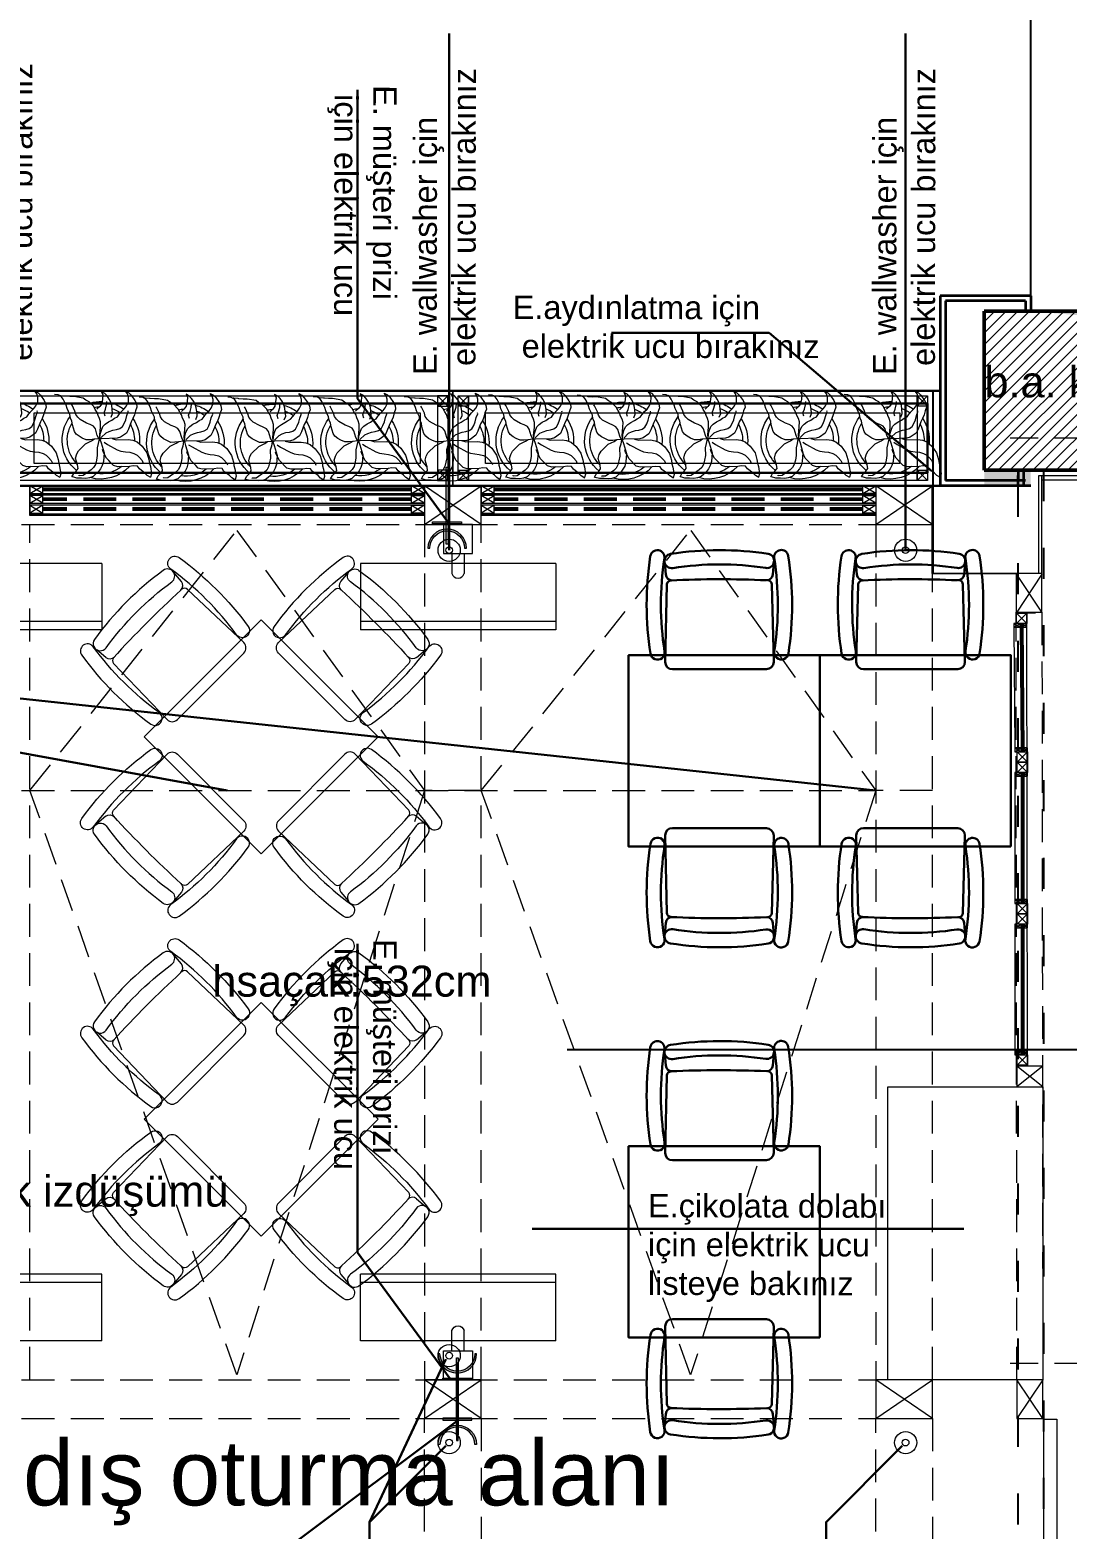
# Model space of a CAD drawing. Header units: millimetres. Extents: x 54215 to 67697, y 23496 to 56611.
# Drawn here: x 55959 to 56360, y 47122 to 47702 of the extents above; entities that cross this region are included whole.
import ezdxf

# ---------------------------------------------------------------- set-up
doc = ezdxf.new("R2010")
doc.units = ezdxf.units.MM
doc.linetypes.add('ACAD_ISO03W100', pattern=[30, 12, -18])
doc.linetypes.add('DASHED', pattern=[19.049999999999997, 12.7, -6.349999999999998])
for name, color, linetype, lineweight in [('- 0.09', 9, 'Continuous', 9), ('- 0.20', 41, 'Continuous', 20), ('- 0.25', 43, 'Continuous', 25), ('- 0.35', 3, 'Continuous', 35), ('- 0.50', 30, 'Continuous', 50), ('b_ince', 87, 'Continuous', 15), ('no3_barisol', 50, 'Continuous', 13), ('no3_cam gorunus on', 142, 'Continuous', 15), ('no3_cam kesit arka', 141, 'Continuous', 18), ('no3_duvar kaplama', 8, 'Continuous', 0), ('no3_elektrik işaretleri', 10, 'Continuous', 0), ('no3_kutu profil gorunus', 8, 'Continuous', 0), ('no3_kutuprofil kesit', 74, 'Continuous', 18), ('no3_paslanmaz gorunus arka', 173, 'Continuous', 13), ('no3_tefriş izdüşüm', 87, 'Continuous', 15), ('t_elektrik', 1, 'Continuous', 30), ('t_tefriş', 206, 'Continuous', 30)]:
    doc.layers.add(name, color=color, linetype=linetype, lineweight=lineweight)
doc.layers.add('0 rölöve', color=7, linetype='Continuous', true_color=0xf1380e)
for name, color, linetype, lineweight, true_color in [('no3_ahsap kesit on', 7, 'Continuous', 20, 0xfca103), ('no3_alçıpan kesit', 7, 'Continuous', 20, 0xf5003d), ('no3_doğrama kesit', 7, 'Continuous', 18, 0x35355a), ('no3_sandalye masa', 7, 'Continuous', 15, 0x9e0025)]:
    doc.layers.add(name, color=color, linetype=linetype, lineweight=lineweight, true_color=true_color)
doc.styles.get("Standard").update_dxf_attribs({"font": 'arial.ttf'})

# ---------------------------------------------------------------- blocks, each defined once
blk = doc.blocks.new('K-BKLEME')
for p, q in [((-25.67308541322859, 45.21896280599077), (-26.13287398927514, 50.81808646348628)), ((25.53786304992673, 45.29546845687428), (25.98092019616547, 50.8959409040661)), ((-25.0743366262634, 40.48891018859618), (-25.96838146138248, 3.461208921705916)), ((25.95792395230228, 3.538783266897041), (24.95324965356849, 40.563647977396)), ((-22.46315661254084, -0.0335584180554065), (22.46315661254084, 0.0335584180554065))]:
    blk.add_line(p, q)
for points in [[(-26.22592691858915, 8.511760467656984, -0.0775043335886923), (-26.2923548474032, 52.97693656537325, 0.9999999999999962), (-33.0399693910822, 54.01887292740849, 0.0775043335886923), (-32.9703981870282, 7.449667853143808, 1.000000000000011)], [(-22.30484118918401, 48.33121144461831, -0.0775043335886923), (22.16033490853215, 48.39763937343235, 0.9999999999999962), (23.20227127056773, 55.14525391711156, 0.0775043335886923), (-23.36693380369707, 55.07568271305735, 1.000000000000011)], [(26.20037793713937, 8.590081777782473, 0.0775043335886923), (26.13395000832543, 53.05525787549862, -0.9999999999999962), (32.87842127676447, 54.11735049001134, -0.0775043335886923), (32.94799248081881, 7.548145415746772, -1.000000000000011)]]:
    blk.add_lwpolyline(points, format="xyb", close=True)
for centre, radius, start, end in [((-22.68314957945289, 45.46449021770349), 3, 184.6944788809333, 272.6483958401989), ((0.0608811492120367, -459.7664506150143), 502.7702204448715, 87.45145944091986, 92.64839584019896), ((22.54720696153754, 45.53206127371224), 3, 267.5227959762041, 355.4767129354668), ((-23.07491936683016, 40.44063366553717), 1.999999999999999, 92.71973237548004, 178.6168451502175), ((22.95398556215741, 40.50939769816539), 1.999999999999993, 1.554346666182492, 87.45145944091992), ((-22.46838536708128, 3.466437676246357), 3.499999999999991, 180.0855959082045, 270.085595908199), ((22.45792785800063, 3.533554512357055), 3.5, 270.0855959082012, 0.0855959081956659)]:
    blk.add_arc(centre, radius, start, end)
blk = doc.blocks.new('cicek9')
at = {"linetype": 'Continuous'}
for p, q in [((-0.2706669500165333, 0.1233234913505043), (-0.2736232993137833, 0.105597202034005)), ((-0.2736232993137833, 0.105597202034005), (-0.2736232993137833, 0.0701446234010064)), ((-0.2617979021247834, 0.1410497806670605), (-0.2706669500165333, 0.1233234913505043)), ((-0.2617979021247834, 0.1233234913505043), (-0.2617979021247834, 0.1410497806670605)), ((-0.2558852035302834, 0.105597202034005), (-0.2617979021247834, 0.1233234913505043)), ((-0.2411034570440336, 0.0849165311647653), (-0.2558852035302834, 0.105597202034005)), ((-0.2204090119632838, 0.0730990049537468), (-0.2411034570440336, 0.0849165311647653)), ((-0.2736232993137833, 0.0701446234010064), (-0.2706669500165333, 0.052418334084507)), ((-0.2706669500165333, 0.052418334084507), (-0.2617979021247834, 0.0346920447679509)), ((-0.2617979021247834, 0.0346920447679509), (-0.2440598063412835, 0.0228745185569892)), ((-0.2440598063412835, 0.0228745185569892), (-0.2263217105577837, 0.0081026107931734)), ((-0.2263217105577837, 0.0081026107931734), (-0.2085836147742839, -0.0037149154177882)), ((-0.2026709161797839, 0.0671902418482091), (-0.2204090119632838, 0.0730990049537468)), ((-0.1849328203962841, 0.0642358602954687), (-0.2026709161797839, 0.0671902418482091)), ((-0.1642383753155343, 0.0583270971899879), (-0.1849328203962841, 0.0642358602954687)), ((-0.1465002795320345, 0.052418334084507), (-0.1642383753155343, 0.0583270971899879)), ((-0.1287621837485346, 0.0553727156372475), (-0.1465002795320345, 0.052418334084507)), ((-0.1110240879650348, 0.0553727156372475), (-0.1287621837485346, 0.0553727156372475)), ((-0.09032964288428501, 0.0583270971899879), (-0.1110240879650348, 0.0553727156372475)), ((-0.0696351978035352, 0.0583270971899879), (-0.09032964288428501, 0.0583270971899879)), ((-0.0785042456952851, -0.0421218756035842), (-0.0075518625612858, 0.005148229240433)), ((-0.0518971020200354, 0.0553727156372475), (-0.0696351978035352, 0.0583270971899879)), ((-0.0341590062365356, 0.0435551894262289), (-0.0518971020200354, 0.0553727156372475)), ((-0.0164209104530357, 0.02878328166247), (-0.0341590062365356, 0.0435551894262289)), ((-0.0016391639667859, 0.0110569923459707), (-0.0164209104530357, 0.02878328166247)), ((-0.0075518625612858, 0.005148229240433), (-0.0016391639667859, 0.0081026107931734)), ((-0.2085836147742839, -0.0037149154177882), (-0.190845518990784, -0.0125780600760663)), ((-0.190845518990784, -0.0125780600760663), (-0.1553693274237844, -0.0362131124980465)), ((-0.1553693274237844, -0.0362131124980465), (-0.1346748823430346, -0.048030638709065)), ((-0.1346748823430346, -0.048030638709065), (-0.09624234147878499, -0.048030638709065)), ((-0.09624234147878499, -0.048030638709065), (-0.0785042456952851, -0.0421218756035842))]:
    blk.add_line(p, q, dxfattribs=at)
for points in [[(0.0220116304112139, 0.306495147621149), (0.0397497261947137, 0.321267055384908), (0.0427060754919637, 0.3242214369376484)], [(0.0279243290057139, 0.0258289001097296), (0.0456624247892137, 0.0346920447679509), (0.0634005205727135, 0.0465095709789694), (0.0752259177617134, 0.0671902418482091), (0.0840949656534633, 0.0849165311647653), (0.0900076642479633, 0.1026428204812646), (0.0900076642479633, 0.1203691097977639), (0.0781822670589634, 0.1558216884307626), (0.0693132191672135, 0.1735479777473188), (0.0663568698699635, 0.1912742670638181), (0.0574878219782136, 0.2090005563803174), (0.0515751233837136, 0.2444531350133161), (0.0456624247892137, 0.2621794243298723), (0.0397497261947137, 0.2976320029628709), (0.0397497261947137, 0.3153582922793703), (0.0486187740864637, 0.3330845815958696), (0.0634005205727135, 0.3449021078068881)], [(-0.0016391639667859, 0.0081026107931734), (-0.0105082118585358, 0.0258289001097296), (-0.0400717048310355, 0.0612814787427283), (-0.0548534513172854, 0.081962149611968), (-0.0607661499117853, 0.0996884389284674), (-0.0637224992090353, 0.1174147282450235), (-0.0696351978035352, 0.1351410175615229), (-0.0696351978035352, 0.1528673068780222), (-0.0725915471007852, 0.1705935961945215), (-0.0666788485062853, 0.206046174827577), (-0.0578098006145353, 0.2237724641440764), (-0.0518971020200354, 0.2414987534605757), (-0.0164209104530357, 0.2769513320936312), (0.0013171853304641, 0.2887688583045929), (0.0190552811139639, 0.3035407660683518), (0.0220116304112139, 0.306495147621149)], [(0.0042735346277141, 0.0140113738987111), (0.0013171853304641, 0.0317376632152104), (-0.0105082118585358, 0.0671902418482091), (-0.0105082118585358, 0.0849165311647653), (-0.0016391639667859, 0.1026428204812646), (0.010186233222214, 0.1203691097977639), (0.0279243290057139, 0.1558216884307626), (0.0308806783029638, 0.1735479777473188), (0.0308806783029638, 0.1912742670638181), (0.0249679797084639, 0.2090005563803174), (0.0190552811139639, 0.2444531350133161), (0.0190552811139639, 0.2503618981188538)], [(-0.1169367865595348, 0.0701446234010064), (-0.1346748823430346, 0.081962149611968), (-0.1465002795320345, 0.1026428204812646), (-0.1553693274237844, 0.1203691097977639), (-0.1612820260182843, 0.1380953991142633), (-0.1642383753155343, 0.1558216884307626), (-0.1642383753155343, 0.1765023593000592), (-0.1612820260182843, 0.1942286486165585), (-0.1524129781265344, 0.2119549379330579), (-0.1494566288292844, 0.1942286486165585), (-0.1346748823430346, 0.1765023593000592), (-0.1169367865595348, 0.1587760699835599), (-0.099198690776035, 0.1528673068780222), (-0.0814605949925351, 0.1499129253252818), (-0.0785042456952851, 0.1499129253252818)], [(-0.09328599218153501, 0.0937796758229865), (-0.099198690776035, 0.1115059651394858), (-0.1169367865595348, 0.1233234913505043), (-0.1346748823430346, 0.1380953991142633), (-0.1465002795320345, 0.1528673068780222)], [(-0.0105082118585358, 0.0110569923459139), (-0.0459844034255355, 0.0169657554514515), (-0.0637224992090353, 0.0140113738987111), (-0.0844169442897851, 0.0081026107931734), (-0.1021550400732849, -0.0007605338650478), (-0.1198931358567847, -0.0066692969705855), (-0.1376312316402846, -0.0066692969705855), (-0.1553693274237844, 0.0021938476876926), (-0.1731074232072842, 0.0140113738987111), (-0.190845518990784, 0.02878328166247), (-0.2085836147742839, 0.0406008078734885), (-0.2115399640715339, 0.0465095709789694)], [(0.2407814784077118, -0.07166569113110201), (0.223043382624212, -0.0628025464728239), (0.2053052868407121, -0.0598481649200835), (0.1875671910572123, -0.0539394018146027), (0.1786981431654624, -0.0362131124981033), (0.1668727459764625, -0.0007605338650478), (0.1491346501929627, 0.0140113738987111), (0.1313965544094628, 0.0228745185569324), (0.0781822670589634, 0.0317376632152104), (0.0427060754919637, 0.0258289001097296), (0.0249679797084639, 0.0258289001097296), (0.0042735346277141, 0.0140113738987111), (-0.0045955132640358, 0.0081026107931734)], [(0.0013171853304641, 0.0081026107931734), (0.007229883924964001, -0.0125780600760663), (0.0249679797084639, -0.0657569280256212), (0.0545314726809636, -0.1012095066586198), (0.0722695684644634, -0.1159814144223787), (0.0900076642479633, -0.1248445590806568), (0.1077457600314631, -0.1307533221861377), (0.1284402051122129, -0.1337077037388781), (0.1461783008957127, -0.1366620852916753), (0.1668727459764625, -0.1307533221861377), (0.1846108417599623, -0.1218901775278596), (0.2023489375434622, -0.1071182697641575), (0.223043382624212, -0.0923463620003418), (0.2378251291104618, -0.0746200726838424), (0.2407814784077118, -0.07166569113110201)], [(0.0042735346277141, 0.0110569923459139), (0.0220116304112139, -0.0066692969705855), (0.0397497261947137, -0.0214412047343444), (0.0634005205727135, -0.0568937833673431), (0.0811386163562134, -0.0746200726838424), (0.0988767121397132, -0.0893919804476013), (0.116614807923213, -0.0982551251058794), (0.1343529037067128, -0.1012095066586198), (0.1875671910572123, -0.1012095066586198), (0.2053052868407121, -0.0893919804476013), (0.2053052868407121, -0.0864375988948609)], [(-0.0548534513172854, -0.0273499678398253), (-0.0696351978035352, -0.0450762571563246), (-0.1228494851540347, -0.0805288357893801), (-0.1405875809375345, -0.0982551251058794), (-0.1553693274237844, -0.1189357959751192), (-0.1642383753155343, -0.1543883746081747), (-0.1642383753155343, -0.1987040978994514), (-0.1524129781265344, -0.2341566765324501), (-0.1435439302347845, -0.2518829658489494), (-0.1376312316402846, -0.2696092551654488), (-0.1198931358567847, -0.3050618337985043), (-0.1051113893705349, -0.3168793600095228)], [(-0.0075518625612858, -0.018486823181604), (-0.0164209104530357, -0.0391674940508438), (-0.0430280541282855, -0.0923463620003418), (-0.0548534513172854, -0.1100726513168979), (-0.0725915471007852, -0.1277989406333972), (-0.09032964288428501, -0.1425708483971562), (-0.1051113893705349, -0.1602971377136555), (-0.1139804372622848, -0.1780234270301548), (-0.1169367865595348, -0.195749716346711), (-0.1198931358567847, -0.2164303872159508), (-0.1169367865595348, -0.2282479134269693)], [(-0.1051113893705349, -0.3198337415622632), (-0.09624234147878499, -0.2991530706929666), (-0.09328599218153501, -0.2814267813764672), (-0.0814605949925351, -0.2459742027434686), (-0.0814605949925351, -0.2282479134269693), (-0.0637224992090353, -0.2134760056632103), (-0.0459844034255355, -0.2046128610049323), (0.007229883924964001, -0.1691602823719336), (0.0220116304112139, -0.1514339930553774), (0.0249679797084639, -0.1337077037388781), (0.0279243290057139, -0.1130270328696383), (0.0308806783029638, -0.09530074355313901), (0.0279243290057139, -0.0775744542365828), (0.0249679797084639, -0.0568937833673431), (0.0220116304112139, -0.0450762571563246)]]:
    blk.add_lwpolyline(points, dxfattribs=at)
for radius, start, end in [(0.2090813910386985, 109.0006680868756, 126.8665022892906), (0.1812038722335387, 113.3713546191426, 122.6232966501887), (0.2090813910386985, 343.797726471946, 72.69853359805387), (0.1812038722335387, 349.1695778391774, 66.16952485948059), (0.2090813910386985, 139.9640332753135, 161.4682798463648), (0.1812038722335387, 144.5869721537082, 160.5863775336564), (0.2090813910386985, 180.9322348787377, 220.3044941656974), (0.1812038722335387, 186.2472478007371, 216.029800480286), (0.2090813910386985, 257.5001853062674, 320.8039251011957), (0.1812038722335387, 266.7099980285414, 312.8027757249753)]:
    blk.add_arc((0, 0), radius, start, end, dxfattribs=at)
blk = doc.blocks.new('plan girişblok')
at = {"layer": '- 0.09'}
h = blk.add_hatch(dxfattribs=at)
h.set_pattern_fill('ANSI31', color=256)
h.set_pattern_definition([(45, (2446.458079523405, 1691.4683913488), (-2.245064030267287, 2.245064030267287), [])])
h.paths.add_polyline_path([(3742.069556933275, 3361.459348802062), (3669.069556933275, 3361.459348802062), (3669.069556933275, 3299.959348802062), (3742.069556933275, 3299.959348802062)])
h.paths.add_polyline_path([(4427.569556933273, 3356.959348802063), (4354.069556933273, 3356.959348802063), (4354.069556933273, 3295.459348802062), (4427.569556933273, 3295.459348802062)])
h.paths.add_polyline_path([(5009.069556933273, 3355.959348802062), (4935.569556933273, 3355.959348802062), (4935.569556933273, 3294.459348802063), (5009.069556933273, 3294.459348802063)])
h.paths.add_polyline_path([(5006.069556933272, 2568.459348802062), (4933.069556933273, 2568.459348802062), (4933.069556933273, 2506.959348802062), (5006.069556933272, 2506.959348802062)])
h.paths.add_polyline_path([(4427.569556933273, 2569.459348802062), (4354.569556933273, 2569.459348802062), (4354.569556933273, 2507.959348802062), (4427.569556933273, 2507.959348802062)])
h.paths.add_polyline_path([(3742.069556933273, 2563.459348802062), (3669.069556933273, 2563.459348802062), (3669.069556933273, 2501.959348802062), (3742.069556933273, 2501.959348802062)])
at = {"layer": 'no3_duvar kaplama'}
h = blk.add_hatch(color=256, dxfattribs=at)
h.dxf.hatch_style = 1
h.paths.add_polyline_path([(3669.069556933273, 2563.459348802062), (3687.069556933273, 2563.459348802062), (3669.069556933273, 2563.459348802062), (3669.069556933273, 2501.959348802062), (3687.069556933273, 2501.959348802062), (5226.727549740031, 2507.866896666558), (5230.280961993162, 3355.959348802062), (3742.069556933275, 3356.959348802063), (3687.069556933275, 3361.459348802062), (3669.069556933275, 3361.459348802062), (3669.069556933275, 3293.959348802062), (3687.069556933275, 3293.959348802062), (3687.069556933275, 3299.959348802062), (3669.069556933275, 3299.959348802062), (3669.069556933275, 3361.459348802062), (3742.069556933275, 3361.459348802062), (3742.069556933275, 3321.959348802062), (4354.069556933273, 3321.959348802062), (4354.069556933273, 3356.959348802063), (4427.569556933273, 3356.959348802063), (4427.569556933273, 3322.959348802062), (4935.569556933273, 3322.959348802062), (4935.569556933273, 3355.959348802062), (5009.069556933273, 3355.959348802062), (5009.069556933273, 3318.959348802062), (5144.569556933273, 3318.959348802062), (5144.569556933273, 3310.459348802062), (5191.069556933273, 3310.459348802062), (5191.069556933273, 2572.959348802062), (5169.133588432907, 2572.959348802062), (5169.133588432907, 2538.459348802062), (5006.069556933272, 2538.459348802062), (5006.069556933272, 2506.959348802062), (4933.069556933273, 2506.959348802062), (4933.069556933273, 2538.459348802062), (4427.569556933273, 2538.459348802062), (4427.569556933273, 2507.959348802062), (4354.569556933273, 2507.959348802062), (4354.569556933273, 2538.459348802062), (3742.069556933273, 2538.459348802062), (3742.069556933273, 2501.959348802062), (3669.069556933273, 2501.959348802062)])
h.paths.add_polyline_path([(5191.069556933273, 2684.861994174058), (5191.069556933273, 2661.570043287291), (5203.304182241043, 2661.570043287291), (5203.304182241043, 2684.861994174058)], flags=17)
at = {"layer": '- 0.35'}
for p, q in [((3687.069556933275, 3367.459348802062), (3652.069556933275, 3367.459348802062)), ((3652.069556933275, 3367.459348802062), (3652.069556933275, 3293.959348802062)), ((3685.069556933275, 3365.459348802062), (3654.069556933275, 3365.459348802062)), ((3654.069556933275, 3365.459348802062), (3654.069556933275, 3295.959348802062)), ((3685.069556933275, 3365.459348802062), (3685.069556933275, 3361.459348802062)), ((3687.069556933275, 3367.459348802062), (3687.069556933275, 3361.459348802062)), ((3685.069556933275, 3295.959348802062), (3654.069556933275, 3295.959348802062)), ((3682.235667708921, 3299.959348802062), (3682.235667708921, 3295.959348802062)), ((3682.235667708921, 3293.959348802062), (3682.235667708921, 3297.959348802062)), ((3684.235667708918, 3299.959348802062), (3684.235667708918, 3293.959348802062)), ((3687.069556933275, 3293.959348802062), (3652.069556933275, 3293.959348802062))]:
    blk.add_line(p, q, dxfattribs=at)
at = {"layer": '- 0.50'}
for p, q in [((3742.069556933275, 3361.459348802062), (3669.069556933275, 3361.459348802062)), ((3669.069556933275, 3299.959348802062), (3669.069556933275, 3361.459348802062)), ((3742.069556933275, 3299.959348802062), (3669.069556933275, 3299.959348802062)), ((3742.069556933275, 3299.959348802062), (3669.069556933275, 3299.959348802062))]:
    blk.add_line(p, q, dxfattribs=at)
for p, q in [((3299.736223599956, 3290.959348802062), (3299.736223599956, 3290.163495166416)), ((3474.402890266618, 3290.959348802065), (3474.402890266618, 3290.16349516642)), ((3649.069556933266, 3259.959348802062), (3649.069556933266, 3293.959348802062))]:
    blk.add_line(p, q)
at = {"layer": '0 rölöve'}
blk.add_line((3687.069556933275, 3367.459348802062), (3687.069556933275, 3488.292900018285), dxfattribs=at)
at = {"layer": 'no3_ahsap kesit on'}
for points in [[(3691.401778484555, 3297.959348802062), (3744.069556933275, 3297.959348802062), (3744.069556933275, 3321.959348802062)], [(3691.401778484555, 3296.159348802066), (3745.869556933268, 3296.159348802066), (3745.869556933268, 3321.959348802062)]]:
    blk.add_lwpolyline(points, dxfattribs=at)
at = {"layer": 'no3_alçıpan kesit'}
for p, q in [((3690.201778484567, 3259.959348802062), (3690.20177848456, 3297.959348802065)), ((3690.20177848456, 3297.959348802065), (3691.401778484555, 3297.959348802062)), ((3691.401778484564, 3259.959348802062), (3691.401778484555, 3297.959348802065))]:
    blk.add_line(p, q, dxfattribs=at)
at = {"layer": 'no3_cam gorunus on'}
for p, q in [((3683.039455283053, 3240.659348802059), (3683.373344507411, 3190.992682135395)), ((3683.539455283053, 3240.659348802059), (3683.873344507411, 3190.992682135395)), ((3684.039455283053, 3240.659348802059), (3684.373344507411, 3190.992682135395)), ((3683.373344507411, 3182.992682135395), (3683.373344507411, 3132.326015468731)), ((3683.873344507411, 3182.992682135395), (3683.873344507411, 3132.326015468731)), ((3684.373344507411, 3182.992682135395), (3684.373344507411, 3132.326015468731)), ((3683.373344507411, 3124.326015468731), (3683.373344507411, 3073.659348802066)), ((3683.873344507411, 3124.326015468731), (3683.873344507411, 3073.659348802066)), ((3684.373344507411, 3124.326015468731), (3684.373344507411, 3073.659348802066))]:
    blk.add_line(p, q, dxfattribs=at)
at = {"layer": 'no3_cam kesit arka'}
for p, q in [((3447.402890266623, 3292.959348802062), (3304.736223599956, 3292.959348802062)), ((3447.402890266623, 3292.459348802062), (3304.736223599956, 3292.459348802062)), ((3447.402890266623, 3291.959348802062), (3304.736223599956, 3291.959348802062)), ((3622.06955693329, 3292.95934880207), (3479.402890266618, 3292.95934880207)), ((3622.06955693329, 3292.459348802065), (3479.402890266618, 3292.459348802065)), ((3622.06955693329, 3291.959348802065), (3479.402890266618, 3291.959348802065))]:
    blk.add_line(p, q, dxfattribs=at)
at = {"layer": 'no3_cam kesit arka', "linetype": 'DASHED'}
for p, q in [((3447.402890266623, 3289.163495166417), (3304.736223599956, 3289.163495166417)), ((3447.402890266623, 3288.663495166416), (3304.736223599956, 3288.663495166416)), ((3447.402890266623, 3288.163495166417), (3304.736223599956, 3288.163495166417)), ((3447.402890266623, 3285.367641530771), (3304.736223599956, 3285.367641530771)), ((3447.402890266623, 3284.867641530771), (3304.736223599956, 3284.867641530771)), ((3447.402890266623, 3284.367641530771), (3304.736223599956, 3284.367641530771)), ((3622.06955693329, 3289.16349516642), (3479.402890266618, 3289.16349516642)), ((3622.06955693329, 3288.66349516642), (3479.402890266618, 3288.66349516642)), ((3622.06955693329, 3288.163495166424), (3479.402890266618, 3288.163495166424)), ((3622.06955693329, 3285.367641530778), (3479.402890266618, 3285.367641530778)), ((3622.06955693329, 3284.867641530774), (3479.402890266618, 3284.867641530774)), ((3622.06955693329, 3284.367641530778), (3479.402890266618, 3284.367641530778))]:
    blk.add_line(p, q, dxfattribs=at)
at = {"layer": 'no3_doğrama kesit'}
blk.add_line((3688.901778484562, 3244.659348802059), (3683.901778484564, 3244.659348802059), dxfattribs=at)
blk.add_lwpolyline([(3692.147902372987, 2811.275410077724), (3692.147902372987, 2932.680837614084), (3697.147902372983, 2932.680837614084), (3697.147902372983, 2811.275410077724)], close=True, dxfattribs=at)
at = {"layer": 'no3_duvar kaplama', "linetype": 'DASHED'}
for p, q in [((3125.069556933275, 3293.959348802062), (3627.069556933275, 3293.959348802062)), ((3125.069556933275, 3278.959348802062), (3627.069556933275, 3278.959348802062)), ((3299.736223599956, 2947.959348802065), (3299.736223599945, 3278.959348802069)), ((3452.402890266618, 3278.959348802069), (3452.402890266616, 2947.959348802062)), ((3474.402890266616, 2947.959348802065), (3474.402890266618, 3278.959348802069)), ((3627.069556933275, 3278.959348802062), (3627.069556933273, 2947.959348802062)), ((3649.069556933273, 2947.959348802062), (3649.069556933275, 3278.959348802062)), ((3299.736223599956, 3175.959348802069), (3379.793123962576, 3276.673984675181)), ((3379.793123962576, 3276.673984675181), (3452.402890266623, 3175.959348802069)), ((3474.402890266602, 3175.959348802069), (3555.459790629226, 3276.673984675181)), ((3555.459790629226, 3276.673984675181), (3627.069556933275, 3175.959348802069)), ((3125.068474946071, 3175.959348802062), (3627.069556933275, 3175.959348802062)), ((3379.769840595318, 2949.830476905292), (3299.735141612752, 3175.959348802069)), ((3452.402890266623, 3175.959348802069), (3379.769840595318, 2949.830476905292)), ((3474.402890266623, 3175.959348802062), (3452.402890266623, 3175.959348802062)), ((3555.436507261971, 2949.830476905292), (3474.401808279397, 3175.959348802069)), ((3627.069556933275, 3175.959348802069), (3555.436507261971, 2949.830476905292)), ((3649.069556933275, 3175.959348802062), (3627.069556933275, 3175.959348802062)), ((3125.069556933273, 2947.959348802062), (3627.069556933273, 2947.959348802062)), ((3125.069556933273, 2932.959348802062), (3627.069556933273, 2932.959348802062)), ((3452.402890266609, 2584.459348802069), (3452.402890266616, 2932.959348802069)), ((3474.402890266616, 2932.959348802069), (3474.402890266616, 2584.459348802069)), ((3627.069556933273, 2584.459348802062), (3627.069556933273, 2932.959348802062)), ((3649.069556933273, 2932.959348802062), (3649.069556933273, 2586.459348802062))]:
    blk.add_line(p, q, dxfattribs=at)
at = {"layer": 'no3_kutu profil gorunus'}
for p, q in [((3452.402890266623, 3290.859348802064), (3299.736223599959, 3290.859348802064)), ((3452.402890266623, 3290.263495166415), (3299.736223599959, 3290.263495166415)), ((3299.736223599956, 3287.163495166416), (3304.736223599956, 3290.163495166416)), ((3304.736223599956, 3287.163495166416), (3299.736223599956, 3290.163495166416)), ((3452.402890266623, 3287.163495166416), (3447.402890266623, 3290.163495166416)), ((3447.402890266623, 3287.163495166416), (3452.402890266623, 3290.163495166416)), ((3627.069556933288, 3290.859348802071), (3474.402890266623, 3290.859348802071)), ((3627.069556933288, 3290.263495166418), (3474.402890266623, 3290.263495166418)), ((3474.402890266618, 3287.16349516642), (3479.402890266618, 3290.16349516642)), ((3479.402890266618, 3287.16349516642), (3474.402890266618, 3290.16349516642)), ((3627.069556933288, 3287.16349516642), (3622.06955693329, 3290.16349516642)), ((3622.06955693329, 3287.16349516642), (3627.069556933288, 3290.16349516642)), ((3452.402890266623, 3287.063495166418), (3299.736223599959, 3287.063495166418)), ((3452.402890266623, 3286.467641530769), (3299.736223599959, 3286.467641530769)), ((3299.736223599956, 3286.367641530771), (3304.736223599956, 3283.367641530771)), ((3304.736223599956, 3286.367641530771), (3299.736223599956, 3283.367641530771)), ((3452.402890266623, 3286.367641530771), (3447.402890266623, 3283.367641530771)), ((3447.402890266623, 3286.367641530771), (3452.402890266623, 3283.367641530771)), ((3627.069556933288, 3287.063495166421), (3474.402890266623, 3287.063495166421)), ((3627.069556933288, 3286.467641530773), (3474.402890266623, 3286.467641530773)), ((3474.402890266618, 3286.367641530774), (3479.402890266618, 3283.367641530779)), ((3479.402890266618, 3286.367641530774), (3474.402890266618, 3283.367641530779)), ((3627.069556933288, 3286.367641530774), (3622.06955693329, 3283.367641530779)), ((3622.06955693329, 3286.367641530774), (3627.069556933288, 3283.367641530779)), ((3452.402890266618, 3282.96349516642), (3299.736223599956, 3282.96349516642)), ((3452.402890266618, 3282.367641530771), (3299.736223599956, 3282.367641530771)), ((3627.069556933279, 3282.963495166427), (3474.402890266618, 3282.963495166427)), ((3627.069556933279, 3282.367641530774), (3474.402890266618, 3282.367641530774)), ((3685.539455283053, 3244.659348802059), (3681.539455283053, 3244.659348802059)), ((3685.873344507409, 3069.659348802062), (3685.539455283053, 3244.659348802059)), ((3680.539455283053, 3239.159348802059), (3680.873344507411, 3192.492682135395)), ((3680.873344507411, 3181.492682135395), (3680.873344507411, 3133.826015468731)), ((3680.873344507411, 3122.826015468731), (3680.873344507411, 3075.159348802066)), ((3681.873344507409, 3069.659348802062), (3685.873344507409, 3069.659348802062))]:
    blk.add_line(p, q, dxfattribs=at)
at = {"layer": 'no3_kutu profil gorunus', "linetype": 'DASHED'}
for p, q in [((3681.735667708917, 2947.959348802062), (3681.401778484564, 3244.959348802062)), ((3691.401778484564, 3244.959348802062), (3691.735667708921, 2947.959348802062))]:
    blk.add_line(p, q, dxfattribs=at)
at = {"layer": 'no3_kutu profil gorunus'}
for points in [[(3288.736223599945, 3330.709348802062), (3463.402890266618, 3330.709348802062), (3463.402890266618, 3293.959348802062), (3288.736223599945, 3293.959348802062)], [(3463.402890266618, 3330.709348802062), (3649.069556933275, 3330.709348802062), (3649.069556933275, 3293.959348802062), (3463.402890266618, 3293.959348802062)], [(3290.736223599945, 3328.709348802062), (3461.402890266618, 3328.709348802062), (3461.402890266618, 3295.959348802062), (3290.736223599945, 3295.959348802062)], [(3465.402890266618, 3328.709348802062), (3647.069556933275, 3328.709348802062), (3647.069556933275, 3295.959348802062), (3465.402890266618, 3295.959348802062)], [(3299.736223599956, 3293.959348802062), (3452.402890266623, 3293.959348802062), (3452.402890266623, 3282.367641530771), (3299.736223599956, 3282.367641530771)], [(3299.736223599956, 3287.163495166416), (3304.736223599956, 3287.163495166416), (3304.736223599956, 3290.163495166416), (3299.736223599956, 3290.163495166416)], [(3452.402890266623, 3287.163495166416), (3447.402890266623, 3287.163495166416), (3447.402890266623, 3290.163495166416), (3452.402890266623, 3290.163495166416)], [(3474.402890266618, 3293.959348802065), (3627.069556933288, 3293.959348802065), (3627.069556933288, 3282.367641530774), (3474.402890266618, 3282.367641530774)], [(3474.402890266618, 3287.16349516642), (3479.402890266618, 3287.16349516642), (3479.402890266618, 3290.16349516642), (3474.402890266618, 3290.16349516642)], [(3627.069556933288, 3287.16349516642), (3622.06955693329, 3287.16349516642), (3622.06955693329, 3290.16349516642), (3627.069556933288, 3290.16349516642)], [(3299.736223599956, 3283.367641530771), (3304.736223599956, 3283.367641530771), (3304.736223599956, 3286.367641530771), (3299.736223599956, 3286.367641530771)], [(3452.402890266623, 3283.367641530771), (3447.402890266623, 3283.367641530771), (3447.402890266623, 3286.367641530771), (3452.402890266623, 3286.367641530771)], [(3474.402890266618, 3283.367641530779), (3479.402890266618, 3283.367641530779), (3479.402890266618, 3286.367641530774), (3474.402890266618, 3286.367641530774)], [(3627.069556933288, 3283.367641530779), (3622.06955693329, 3283.367641530779), (3622.06955693329, 3286.367641530774), (3627.069556933288, 3286.367641530774)]]:
    blk.add_lwpolyline(points, close=True, dxfattribs=at)
at = {"layer": 'no3_kutuprofil kesit'}
for p, q in [((3457.402890266618, 3324.709348802062), (3461.402890266618, 3328.70934880207)), ((3461.402890266618, 3324.709348802065), (3457.402890266618, 3328.709348802062)), ((3469.402890266618, 3324.709348802062), (3465.408889914192, 3328.70934880207)), ((3465.408889914192, 3324.709348802065), (3469.402890266618, 3328.709348802062)), ((3647.069556933275, 3324.709348802062), (3643.069556933275, 3328.709348802062)), ((3643.069556933275, 3324.709348802062), (3647.069556933275, 3328.709348802062)), ((3457.402890266618, 3295.959348802062), (3461.402890266618, 3299.959348802062)), ((3461.402890266618, 3295.959348802062), (3457.402890266618, 3299.959348802062)), ((3469.402890266618, 3295.959348802062), (3465.402890266618, 3299.959348802062)), ((3465.402890266618, 3295.959348802062), (3469.402890266618, 3299.959348802062)), ((3647.069556933275, 3295.959348802062), (3643.069556933275, 3299.959348802062)), ((3643.069556933275, 3295.959348802062), (3647.069556933275, 3299.959348802062)), ((3304.736223599956, 3290.959348802062), (3299.736223599956, 3293.959348802062)), ((3299.736223599956, 3290.959348802062), (3304.736223599956, 3293.959348802062)), ((3447.402890266623, 3290.959348802062), (3452.402890266623, 3293.959348802062)), ((3452.402890266623, 3290.959348802062), (3447.402890266623, 3293.959348802062)), ((3474.402890266618, 3278.959348802069), (3452.402890266618, 3293.959348802062)), ((3452.402890266618, 3278.959348802069), (3474.402890266618, 3293.959348802065)), ((3479.402890266618, 3290.959348802065), (3474.402890266618, 3293.959348802065)), ((3474.402890266618, 3290.959348802065), (3479.402890266618, 3293.959348802065)), ((3622.06955693329, 3290.959348802065), (3627.069556933288, 3293.959348802065)), ((3627.069556933288, 3290.959348802065), (3622.06955693329, 3293.959348802065)), ((3649.069556933275, 3278.959348802062), (3627.069556933275, 3293.959348802062)), ((3627.069556933275, 3278.959348802062), (3649.069556933275, 3293.959348802062)), ((3649.069556933266, 3259.959348802062), (3680.873344507411, 3259.959348802062)), ((3691.401778484564, 3244.959348802062), (3681.401778484564, 3259.959348802062)), ((3691.401778484564, 3259.659348802059), (3681.401778484564, 3244.659348802059)), ((3681.539455283053, 3244.659348802059), (3685.539455283053, 3240.659348802059)), ((3681.539455283053, 3240.659348802059), (3685.539455283053, 3244.659348802059)), ((3680.539455283053, 3240.659348802059), (3683.039455283053, 3239.159348802059)), ((3680.539455283053, 3239.159348802059), (3683.039455283053, 3240.659348802059)), ((3684.039455283053, 3240.659348802059), (3685.539455283053, 3239.159348802059)), ((3684.039455283053, 3239.159348802059), (3685.539455283053, 3240.659348802059)), ((3680.873344507411, 3192.492682135395), (3683.373344507411, 3190.992682135395)), ((3680.873344507411, 3190.992682135395), (3683.373344507411, 3192.492682135395)), ((3681.873344507409, 3190.992682135395), (3685.873344507409, 3186.992682135395)), ((3681.873344507409, 3186.992682135395), (3685.873344507409, 3190.992682135395)), ((3684.373344507411, 3192.492682135395), (3685.873344507409, 3190.992682135395)), ((3684.373344507411, 3190.992682135395), (3685.873344507409, 3192.492682135395)), ((3685.873344507409, 3186.992682135395), (3681.873344507409, 3186.992682135395)), ((3681.873344507409, 3186.992682135395), (3685.873344507409, 3182.992682135395)), ((3681.873344507409, 3182.992682135395), (3685.873344507409, 3186.992682135395)), ((3680.873344507411, 3182.992682135395), (3683.373344507411, 3181.492682135395)), ((3680.873344507411, 3181.492682135395), (3683.373344507411, 3182.992682135395)), ((3685.873344507409, 3182.992682135395), (3681.873344507409, 3182.992682135395)), ((3684.373344507411, 3182.992682135395), (3685.873344507409, 3181.492682135395)), ((3684.373344507411, 3181.492682135395), (3685.873344507409, 3182.992682135395)), ((3680.873344507411, 3133.826015468731), (3683.373344507411, 3132.326015468731)), ((3680.873344507411, 3132.326015468731), (3683.373344507411, 3133.826015468731)), ((3684.373344507411, 3133.826015468731), (3685.873344507409, 3132.326015468731)), ((3684.373344507411, 3132.326015468731), (3685.873344507409, 3133.826015468731)), ((3681.873344507409, 3132.326015468731), (3685.873344507409, 3128.326015468731)), ((3681.873344507409, 3128.326015468731), (3685.873344507409, 3132.326015468731)), ((3685.873344507409, 3128.326015468731), (3681.873344507409, 3128.326015468731)), ((3685.873344507409, 3128.326015468731), (3681.873344507409, 3128.326015468731)), ((3681.873344507409, 3128.326015468731), (3685.873344507409, 3124.326015468731)), ((3681.873344507409, 3124.326015468731), (3685.873344507409, 3128.326015468731)), ((3680.873344507411, 3124.326015468731), (3683.373344507411, 3122.826015468731)), ((3680.873344507411, 3122.826015468731), (3683.373344507411, 3124.326015468731)), ((3685.873344507409, 3124.326015468731), (3681.873344507409, 3124.326015468731)), ((3684.373344507411, 3124.326015468731), (3685.873344507409, 3122.826015468731)), ((3684.373344507411, 3122.826015468731), (3685.873344507409, 3124.326015468731)), ((3680.873344507411, 3075.159348802066), (3683.373344507411, 3073.659348802066)), ((3680.873344507411, 3073.659348802066), (3683.373344507411, 3075.159348802066)), ((3684.373344507411, 3075.159348802066), (3685.873344507409, 3073.659348802066)), ((3684.373344507411, 3073.659348802066), (3685.873344507409, 3075.159348802066)), ((3691.735667708921, 3069.310343595877), (3681.735667708917, 3061.310343595877)), ((3691.735667708921, 3061.310343595877), (3681.735667708917, 3069.310343595877)), ((3681.873344507409, 3073.659348802066), (3685.873344507409, 3069.659348802062)), ((3681.873344507409, 3069.659348802062), (3685.873344507409, 3073.659348802066)), ((3685.873344507409, 3069.659348802062), (3681.873344507409, 3069.659348802062)), ((3474.402890266616, 2932.959348802069), (3452.402890266616, 2947.959348802062)), ((3452.402890266616, 2932.959348802069), (3474.402890266616, 2947.959348802065)), ((3649.069556933273, 2932.959348802062), (3627.069556933273, 2947.959348802062)), ((3627.069556933273, 2932.959348802062), (3649.069556933273, 2947.959348802062)), ((3691.735667708921, 2947.959348802062), (3681.735667708917, 2932.959348802062)), ((3691.735667708921, 2932.959348802062), (3681.735667708917, 2947.959348802062))]:
    blk.add_line(p, q, dxfattribs=at)
for points in [[(3652.069556933275, 3330.709348802062), (3649.069556933275, 3330.709348802062), (3649.069556933266, 3259.959348802062), (3681.401778484564, 3259.959348802062)], [(3652.069556933275, 3330.509348802065), (3649.269556933272, 3330.509348802065), (3649.269556933265, 3260.159348802059), (3681.401778484564, 3260.159348802059)]]:
    blk.add_lwpolyline(points, dxfattribs=at)
for points in [[(3294.736223599944, 3328.709348802062), (3457.402890266618, 3328.70934880207), (3457.402890266618, 3295.95934880207), (3294.736223599944, 3295.959348802062)], [(3457.402890266618, 3324.709348802062), (3461.402890266618, 3324.709348802065), (3461.402890266618, 3328.70934880207), (3457.402890266618, 3328.709348802062)], [(3469.402890266618, 3324.709348802062), (3465.408889914192, 3324.709348802065), (3465.408889914192, 3328.70934880207), (3469.402890266618, 3328.709348802062)], [(3469.402890266618, 3328.709348802062), (3643.069556933275, 3328.709348802062), (3643.069556933275, 3295.959348802062), (3469.402890266618, 3295.959348802062)], [(3647.069556933275, 3324.709348802062), (3643.069556933275, 3324.709348802062), (3643.069556933275, 3328.709348802062), (3647.069556933275, 3328.709348802062)], [(3301.336223599945, 3322.109348802064), (3450.802890266618, 3322.109348802071), (3450.802890266618, 3302.559348802068), (3301.336223599945, 3302.559348802061)], [(3476.002890266617, 3322.109348802064), (3636.469556933275, 3322.109348802064), (3636.469556933275, 3302.559348802061), (3476.002890266617, 3302.559348802061)], [(3457.402890266618, 3295.959348802062), (3461.402890266618, 3295.959348802062), (3461.402890266618, 3299.959348802062), (3457.402890266618, 3299.959348802062)], [(3469.402890266618, 3295.959348802062), (3465.402890266618, 3295.959348802062), (3465.402890266618, 3299.959348802062), (3469.402890266618, 3299.959348802062)], [(3647.069556933275, 3295.959348802062), (3643.069556933275, 3295.959348802062), (3643.069556933275, 3299.959348802062), (3647.069556933275, 3299.959348802062)], [(3299.736223599956, 3290.959348802062), (3304.736223599956, 3290.959348802062), (3304.736223599956, 3293.959348802062), (3299.736223599956, 3293.959348802062)], [(3452.402890266623, 3290.959348802062), (3447.402890266623, 3290.959348802062), (3447.402890266623, 3293.959348802062), (3452.402890266623, 3293.959348802062)], [(3452.402890266618, 3278.959348802069), (3474.402890266618, 3278.959348802069), (3474.402890266618, 3293.959348802065), (3452.402890266618, 3293.959348802065)], [(3474.402890266618, 3290.959348802065), (3479.402890266618, 3290.959348802065), (3479.402890266618, 3293.959348802065), (3474.402890266618, 3293.959348802065)], [(3627.069556933288, 3290.959348802065), (3622.06955693329, 3290.959348802065), (3622.06955693329, 3293.959348802065), (3627.069556933288, 3293.959348802065)], [(3627.069556933275, 3278.959348802062), (3649.069556933275, 3278.959348802062), (3649.069556933275, 3293.959348802062), (3627.069556933275, 3293.959348802062)], [(3681.401778484564, 3244.959348802062), (3691.401778484564, 3244.959348802062), (3691.401778484564, 3259.959348802062), (3681.401778484564, 3259.959348802062)], [(3685.539455283053, 3244.659348802059), (3685.539455283053, 3240.659348802059), (3681.539455283053, 3240.659348802059), (3681.539455283053, 3244.659348802059)], [(3680.539455283053, 3240.659348802059), (3680.539455283053, 3239.159348802059), (3683.039455283053, 3239.159348802059), (3683.039455283053, 3240.659348802059)], [(3684.039455283053, 3240.659348802059), (3684.039455283053, 3239.159348802059), (3685.539455283053, 3239.159348802059), (3685.539455283053, 3240.659348802059)], [(3680.873344507411, 3192.492682135395), (3680.873344507411, 3190.992682135395), (3683.373344507411, 3190.992682135395), (3683.373344507411, 3192.492682135395)], [(3685.873344507409, 3190.992682135395), (3685.873344507409, 3186.992682135395), (3681.873344507409, 3186.992682135395), (3681.873344507409, 3190.992682135395)], [(3684.373344507411, 3192.492682135395), (3684.373344507411, 3190.992682135395), (3685.873344507409, 3190.992682135395), (3685.873344507409, 3192.492682135395)], [(3685.873344507409, 3186.992682135395), (3685.873344507409, 3182.992682135395), (3681.873344507409, 3182.992682135395), (3681.873344507409, 3186.992682135395)], [(3680.873344507411, 3182.992682135395), (3680.873344507411, 3181.492682135395), (3683.373344507411, 3181.492682135395), (3683.373344507411, 3182.992682135395)], [(3684.373344507411, 3182.992682135395), (3684.373344507411, 3181.492682135395), (3685.873344507409, 3181.492682135395), (3685.873344507409, 3182.992682135395)], [(3680.873344507411, 3133.826015468731), (3680.873344507411, 3132.326015468731), (3683.373344507411, 3132.326015468731), (3683.373344507411, 3133.826015468731)], [(3684.373344507411, 3133.826015468731), (3684.373344507411, 3132.326015468731), (3685.873344507409, 3132.326015468731), (3685.873344507409, 3133.826015468731)], [(3685.873344507409, 3132.326015468731), (3685.873344507409, 3128.326015468731), (3681.873344507409, 3128.326015468731), (3681.873344507409, 3132.326015468731)], [(3685.873344507409, 3128.326015468731), (3685.873344507409, 3124.326015468731), (3681.873344507409, 3124.326015468731), (3681.873344507409, 3128.326015468731)], [(3680.873344507411, 3124.326015468731), (3680.873344507411, 3122.826015468731), (3683.373344507411, 3122.826015468731), (3683.373344507411, 3124.326015468731)], [(3684.373344507411, 3124.326015468731), (3684.373344507411, 3122.826015468731), (3685.873344507409, 3122.826015468731), (3685.873344507409, 3124.326015468731)], [(3680.873344507411, 3075.159348802066), (3680.873344507411, 3073.659348802066), (3683.373344507411, 3073.659348802066), (3683.373344507411, 3075.159348802066)], [(3684.373344507411, 3075.159348802066), (3684.373344507411, 3073.659348802066), (3685.873344507409, 3073.659348802066), (3685.873344507409, 3075.159348802066)], [(3681.735667708917, 3061.310343595877), (3691.735667708921, 3061.310343595877), (3691.735667708921, 3069.310343595877), (3681.735667708917, 3069.310343595877)], [(3685.873344507409, 3073.659348802066), (3685.873344507409, 3069.659348802062), (3681.873344507409, 3069.659348802062), (3681.873344507409, 3073.659348802066)], [(3452.402890266616, 2932.959348802069), (3474.402890266616, 2932.959348802069), (3474.402890266616, 2947.959348802065), (3452.402890266616, 2947.959348802065)], [(3627.069556933273, 2932.959348802062), (3649.069556933273, 2932.959348802062), (3649.069556933273, 2947.959348802062), (3627.069556933273, 2947.959348802062)], [(3681.735667708917, 2932.959348802062), (3691.735667708921, 2932.959348802062), (3691.735667708921, 2947.959348802062), (3681.735667708917, 2947.959348802062)]]:
    blk.add_lwpolyline(points, close=True, dxfattribs=at)
at = {"layer": 'no3_paslanmaz gorunus arka'}
blk.add_lwpolyline([(3631.735667708921, 3061.310343595877), (3691.735667708921, 3061.310343595877), (3691.735667708921, 2947.959348802062), (3631.735667708921, 2947.959348802062)], close=True, dxfattribs=at)
at = {"layer": 'no3_tefriş izdüşüm', "linetype": 'DASHED'}
for points in [[(4365.438870282413, 3218.684599449036), (4365.438870282413, 3218.684599449036, 0.5193558159528286), (4299.569556933273, 3312.374967933131), (3679.069556933275, 3312.374967933131)], [(4361.348016993737, 3057.102294614888), (4361.348016993737, 3057.102294614888, -0.5660524860642414), (4299.569556933273, 2954.186920204782), (3679.069556933273, 2954.186920204782)]]:
    blk.add_lwpolyline(points, format="xyb", dxfattribs=at)
at = {"layer": '0 rölöve'}
blk.add_text('b.a. kolon', height=12, dxfattribs=at).set_placement((3669.124796112965, 3328.149456150983))
blk = doc.blocks.new('A$C2A9529C1')
at = {"layer": 'no3_elektrik işaretleri'}
h = blk.add_hatch(color=256, dxfattribs=at)
edge = h.paths.add_edge_path()
edge.add_line((-7.597300282e-07, 8.879649158e-07), (-7.597300282e-07, 0.648000887965054))
edge.add_ellipse((-7.597300282e-07, 6.48000088796516), major_axis=(-4.123846747880223, 4.123846747880223), ratio=0.99999999999994, start_angle=134.9999999999982, end_angle=314.9999999999982)
edge.add_line((-7.597300282e-07, 12.31200088796458), (-7.597300282e-07, 12.96000088796473))
edge.add_ellipse((-7.597300282e-07, 6.48000088796516), major_axis=(-4.582051942088879, -4.582051942088879), ratio=0.9999999999999128, start_angle=45.0000000000025, end_angle=225.0000000000025, ccw=False)
for points in [[(8.843067012122443, 1.620000887964805), (8.195067012122761, 1.620000887964805), (8.195067012122761, 11.34000088796506), (8.843067012122443, 11.34000088796506)], [(27.29936161965407, 6.804000887964776), (27.29936161965407, 6.156000887964862), (1.379361619653535, 6.156000887964862), (1.379361619653535, 6.804000887964776)]]:
    blk.add_hatch(color=256, dxfattribs=at).paths.add_polyline_path(points)
blk.add_lwpolyline([(-7.597300282e-07, 12.96000088796495), (-7.597300282e-07, 12.31200088796458, -0.9999999999999944), (-7.597300282e-07, 0.6480008879650541), (-7.597300282e-07, 8.879649158e-07, 0.9999999999999944)], format="xyb", close=True, dxfattribs=at)
for points in [[(8.843067012122443, 11.34000088796506), (8.843067012122443, 1.620000887964805), (8.195067012122761, 1.620000887964805), (8.195067012122761, 11.34000088796506)], [(27.29936161965407, 6.156000887964862), (1.379361619653535, 6.156000887964862), (1.379361619653535, 6.804000887964776), (27.29936161965407, 6.804000887964776)]]:
    blk.add_lwpolyline(points, close=True, dxfattribs=at)
blk = doc.blocks.new('planısıtıcı')
for p, q in [((56931.42781855034, 26902.41017096255), (56931.42781855034, 26978.01017096255)), ((56957.12475609375, 26978.01017096255), (56931.42781855034, 26978.01017096255)), ((56934.61588532829, 26902.41017096255), (56934.61588532829, 26978.01017096255)), ((56957.12475609375, 26902.41017096255), (56957.12475609375, 26978.01017096255)), ((56960.99007036543, 26942.59265977237), (56953.23388941119, 26942.59265977237)), ((56960.99007036543, 26942.59265977237), (56960.99007036543, 26937.82768215273)), ((56960.99007036543, 26937.82768215273), (56953.23388941119, 26937.82768215273)), ((56957.12475609375, 26902.41017096255), (56931.42781855034, 26902.41017096255))]:
    blk.add_line(p, q)
blk.add_lwpolyline([(56960.99007036543, 26934.58971873019), (56972.23097483013, 26934.58971873019), (56972.23097483013, 26945.83062319491), (56960.99007036543, 26945.83062319491)], close=True)
blk.add_arc((56953.88375976204, 26940.21017096256), 2.469531210936409, 105.25737217789, 254.7426278221988)

msp = doc.modelspace()

# ---------------------------------------------------------------- linework, layer by layer
at = {"layer": '- 0.25', "linetype": 'ACAD_ISO03W100'}
for p, q in [((56350.83468664293, 47531.94516257948), (56350.83468664293, 46795.44516257948)), ((56340.83468664293, 47525.94516257948), (56340.83468664293, 46801.44516257948))]:
    msp.add_line(p, q, dxfattribs=at)
at = {"layer": '0 rölöve', "linetype": 'ACAD_ISO03W100', "ltscale": 5}
msp.add_line((56310.83468664293, 47562.69516257948), (55634.83468664291, 47562.69516257948), dxfattribs=at)
at = {"layer": '0 rölöve'}
msp.add_line((57553.30291490771, 47307.65587787396), (56166.41780045924, 47307.65587787396), dxfattribs=at)
at = {"layer": 'no3_barisol'}
for centre, radius in [((56120.73561236021, 47500.95924314485), 4.299999999999998), ((56120.73561236021, 47500.95924314485), 1.299999999999998), ((56297.39946940505, 47500.95924314485), 4.299999999999998), ((56297.39946940505, 47500.95924314485), 1.299999999999998), ((56120.73561236021, 47189.26873963168), 4.299999999999998), ((56120.73561236021, 47189.26873963168), 1.299999999999998), ((56120.73561236021, 47155.6215855273), 4.299999999999998), ((56297.39946940505, 47155.6215855273), 4.299999999999998), ((56120.73561236021, 47155.6215855273), 1.299999999999998), ((56297.39946940505, 47155.6215855273), 1.299999999999998)]:
    msp.add_circle(centre, radius, dxfattribs=at)
at = {"layer": 'no3_sandalye masa', "elevation": -0.0005843669176154}
for points in [[(56047.96752291224, 47473.99698072107), (56093.22235690815, 47428.74214672513), (56047.96752291224, 47383.48731272919), (56002.71268891629, 47428.74214672513)], [(56047.96752291224, 47326.00028815284), (56093.22235690815, 47280.74545415692), (56047.96752291224, 47235.49062016097), (56002.71268891629, 47280.74545415692)]]:
    msp.add_lwpolyline(points, close=True, dxfattribs=at)
at = {"layer": 't_elektrik'}
for p, q in [((56120.73561236021, 47500.95924314485), (56120.73561236021, 47700.92435078319)), ((56297.39946940505, 47500.95924314485), (56297.39946940505, 47700.92435078319)), ((56244.62305529563, 47585.05562837599), (56183.62663902535, 47585.05562837599)), ((56307.57306607257, 47531.61588672841), (56244.62305529563, 47585.05562837599)), ((55657.83468664291, 47475.44585536799), (56285.83468664292, 47407.94516257948)), ((55667.11052192255, 47475.44585536799), (56034.83414564931, 47407.94516257948)), ((56320.00496625782, 47238.32693205227), (56152.89977667667, 47238.32693205227)), ((56089.96797380404, 47124.85394697113), (56119.43561236021, 47187.96873963168))]:
    msp.add_line(p, q, dxfattribs=at)
for points in [[(56085.27729559207, 47679.09959677619), (56085.27729559207, 47559.61953747952), (56121.1122143823, 47510.72566094904)], [(56085.27729559207, 47348.69905444803), (56085.27729559207, 47229.21899515136), (56121.1122143823, 47180.32511862087)], [(56059.38657120786, 46996.19127071094), (56059.38657120786, 47115.67133000762), (56124.28758754702, 47164.32134622631)], [(56119.43561236021, 47154.32158552729), (56089.96797380404, 47124.85394697113), (56089.96797380404, 47002.52442489248)], [(56296.09946940504, 47154.32158552729), (56266.63183084888, 47124.85394697113), (56266.63183084888, 47002.52442489248)]]:
    msp.add_lwpolyline(points, dxfattribs=at)
at = {"layer": 't_tefriş'}
for points in [[(56310.83468664293, 47525.94516257948), (55761.83468664292, 47525.94516257948), (55761.83468664292, 47562.69516257948), (56310.83468664293, 47562.69516257948)], [(56305.83468664291, 47530.94516257948), (55766.83468664292, 47530.94516257948), (55766.83468664292, 47557.69516257948), (56305.83468664291, 47557.69516257948)], [(56264.19382509877, 47386.30484883414), (56264.19382509877, 47460.30484883414), (56190.19382509877, 47460.30484883414), (56190.19382509877, 47386.30484883414)], [(56338.19382509878, 47386.30484883417), (56338.19382509878, 47460.30484883417), (56264.19382509877, 47460.30484883414), (56264.19382509877, 47386.30484883417)], [(56264.19382509877, 47196.30484883412), (56264.19382509877, 47270.30484883413), (56190.19382509877, 47270.30484883413), (56190.19382509877, 47196.30484883412)]]:
    msp.add_lwpolyline(points, close=True, dxfattribs=at)

# ---------------------------------------------------------------- block references
at = {"layer": '0 rölöve'}
msp.add_blockref('plan girişblok', (52658.76512970964, 44231.98581377742), dxfattribs=at)
at = {"layer": 'b_ince', "xscale": -71.74239622895846, "yscale": 71.74239622895851, "zscale": 71.74239622895851, "rotation": 34.99999999999988}
for p in [(55950.8053493748, 47543.51762991743), (55985.94966505763, 47543.51762991743), (56018.65749240881, 47542.58964274071), (56052.93846120046, 47542.52091336043), (56086.05965273999, 47542.72710150127), (56121.20396842282, 47542.72710150127), (56153.89631794143, 47543.38017115688), (56188.17728673309, 47543.3114417766), (56221.29847827262, 47543.51762991743), (56256.44279395544, 47543.51762991743), (56291.58710963827, 47543.51762991743)]:
    msp.add_blockref('cicek9', p, dxfattribs=at)
at = {"layer": 'no3_elektrik işaretleri', "yscale": 1.152000000007683, "zscale": 1.152000000007683}
for p, xscale, rotation in [((56127.42341940537, 47501.70186207067, 0.0005712484638302), 1.152000000007683, 89.9999999999999), ((56116.44937852403, 47190.00969613068, 0.0005712484638302), 1.152000000007683, 269.9999999999999), ((56116.44937852403, 47154.88062902829, 0.0005712484638302), -1.152000000007683, 270.0000000000001)]:
    msp.add_blockref('A$C2A9529C1', p, dxfattribs=dict(at, xscale=xscale, rotation=rotation))
at = {"layer": 'no3_elektrik işaretleri', "rotation": 90}
for p in [(82888.71152427216, -9461.285812250633), (83064.37819093883, -9461.285812250633)]:
    msp.add_blockref('planısıtıcı', p, dxfattribs=at)
at = {"layer": 'no3_elektrik işaretleri', "xscale": -1, "rotation": 90}
for p in [(82888.71152427216, 104152.1761374097), (83064.37819093883, 104152.1761374097)]:
    msp.add_blockref('planısıtıcı', p, dxfattribs=at)
at = {"layer": 'no3_sandalye masa', "yscale": 0.8099999999976715, "zscale": 0.8099999999976715}
for p, xscale, rotation in [((56028.40558508948, 47448.30408454793, -0.0005843669176154), 0.8099999999976715, 45.00000000000001), ((56067.52946073499, 47448.30408454793, -0.0005843669176154), -0.8099999999976715, 315), ((56028.40558508948, 47409.18020890236, -0.0005843669176154), -0.8099999999976715, 134.9999999999999), ((56067.52946073499, 47409.18020890236, -0.0005843669176154), 0.8099999999976715, 225), ((56028.40558508948, 47300.30739197972, -0.0005843669176154), 0.8099999999976715, 45.00000000000001), ((56067.52946073499, 47300.30739197972, -0.0005843669176154), -0.8099999999976715, 315), ((56028.40558508948, 47261.18351633414, -0.0005843669176154), -0.8099999999976715, 134.9999999999999), ((56067.52946073499, 47261.18351633414, -0.0005843669176154), 0.8099999999976715, 225)]:
    msp.add_blockref('K-BKLEME', p, dxfattribs=dict(at, xscale=xscale, rotation=rotation))
at = {"layer": 't_tefriş', "xscale": 0.8099999999983488, "yscale": 0.8099999999983488, "zscale": 0.8099999999983488}
for p in [(56225.36480889472, 47454.90451138149), (56299.36480889472, 47454.90451138149), (56225.36480889472, 47264.9045113815)]:
    msp.add_blockref('K-BKLEME', p, dxfattribs=at)
at = {"layer": 't_tefriş', "xscale": -0.8099999999983488, "yscale": 0.8099999999983488, "zscale": 0.8099999999983488, "rotation": 180}
for p in [(56225.36480889474, 47393.40451138152), (56299.36480889474, 47393.40451138152), (56225.36480889474, 47203.40451138152)]:
    msp.add_blockref('K-BKLEME', p, dxfattribs=at)

# ---------------------------------------------------------------- texts
at = {"layer": '- 0.20'}
msp.add_text('dış oturma alanı', height=25.2, dxfattribs=at).set_placement((55955.82465229953, 47131.32816700003))
at = {"layer": '0 rölöve'}
for s, p in [('hsaçak:532cm', (56029.07128764949, 47328.20271774285)), ('üstte saçak izdüşümü', (55874.12861964793, 47246.95656542679))]:
    msp.add_text(s, height=12, dxfattribs=at).set_placement(p)
at = {"layer": 't_elektrik', "char_height": 9, "width": 385.5589293680532, "attachment_point": 1}
for s, insert, rotation in [('E. wallwasher için\\P elektrik ucu bırakınız', (55935.26041658151, 47570.77417888528, 0.0007140605797878), 89.9081907427614), ('E. wallwasher için\\P elektrik ucu bırakınız', (56106.90202047987, 47568.82119808198, 0.0007140605797878), 89.9081907427614), ('E. wallwasher için\\P elektrik ucu bırakınız', (56284.75854184051, 47568.82119808198, 0.0007140605797878), 89.9081907427614), ('E. müşteri prizi\\P için elektrik ucu', (56100.37805817171, 47680.93338584972, 0.0007140605797878), 269.90819074276135), ('E.aydınlatma için\\P elektrik ucu bırakınız', (56145.34096711171, 47599.48639686), 359.9081907427614), ('E. müşteri prizi\\P için elektrik ucu', (56100.37805817171, 47350.53284352156, 0.0007140605797878), 269.90819074276135), ('E.çikolata dolabı\\Piçin elektrik ucu\\Plisteye bakınız', (56197.71817195018, 47251.78043448806, 0.0007140605797878), 359.9081907427614)]:
    msp.add_mtext(s, dxfattribs=dict(at, insert=insert, rotation=rotation))

doc.saveas('drawing.dxf')
